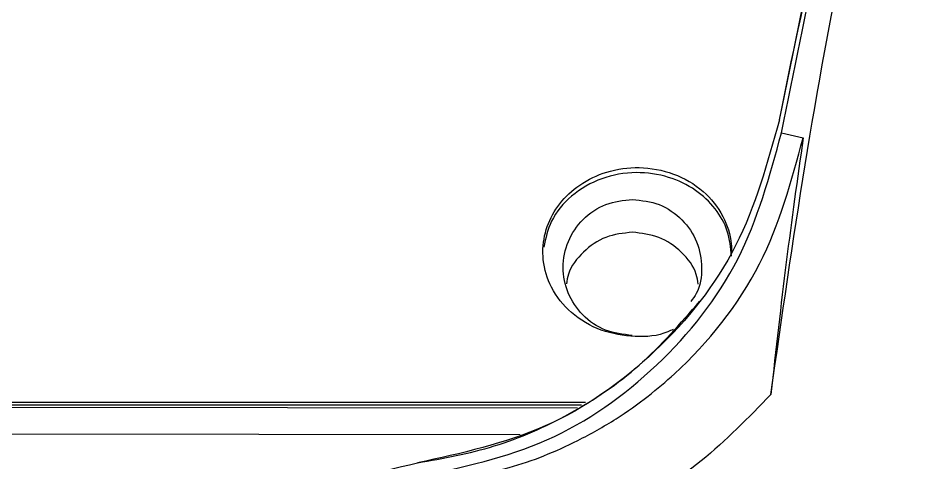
# Model space of a CAD drawing. Header units: millimetres. Extents: x 2404 to 4548, y 1024 to 2541.
# Drawn here: x 2942.56 to 2964.2, y 2222.53 to 2233.13 of the extents above; entities that cross this region are included whole.
import ezdxf

# ---------------------------------------------------------------- set-up
doc = ezdxf.new("R2010")
doc.units = ezdxf.units.MM

msp = doc.modelspace()

# ---------------------------------------------------------------- linework, layer by layer
at = {"color": 7, "linetype": 'Continuous', "lineweight": 25}
for p, q in [((2960.708, 2230.703), (2960.708, 2230.703)), ((2960.759, 2230.399), (2961.276, 2230.279)), ((2919.16, 2223.89), (2955.897, 2223.838)), ((2920.32, 2223.971), (2956.088, 2223.971)), ((2955.99, 2223.903), (2920.32, 2223.902)), ((2954.53, 2223.197), (2919.147, 2223.246)), ((2952.081, 2222.528), (2952.081, 2222.528))]:
    msp.add_line(p, q, dxfattribs=at)
for points in [[(2960.505, 2224.16), (2961.029, 2227.812), (2962.077, 2235.115), (2965.197, 2245.758), (2969.405, 2256.001), (2974.76, 2265.702), (2981.165, 2274.741), (2988.546, 2283.003), (2996.808, 2290.384), (3005.847, 2296.789), (3015.548, 2302.144), (3025.791, 2306.352), (3036.434, 2309.472), (3043.738, 2310.52), (3047.389, 2311.044)], [(2960.708, 2230.703), (2961.394, 2233.997), (2962.767, 2240.586), (2966.087, 2250.138), (2970.291, 2259.321), (2975.427, 2268.024), (2981.416, 2276.161), (2988.204, 2283.645), (2995.717, 2290.401), (3003.88, 2296.355), (3012.604, 2301.454), (3021.806, 2305.618), (3031.372, 2308.898), (3037.966, 2310.243), (3041.264, 2310.915)], [(2960.759, 2230.399), (2961.347, 2233.312), (2962.522, 2239.14), (2965.275, 2247.635), (2968.722, 2255.863), (2972.923, 2263.734), (2977.768, 2271.235), (2981.542, 2275.828), (2983.429, 2278.125)], [(2960.708, 2230.703), (2960.425, 2229.675), (2959.861, 2227.619), (2957.844, 2225.086), (2955.206, 2223.208), (2953.123, 2222.755), (2952.081, 2222.528)]]:
    msp.add_open_spline(points, degree=3, dxfattribs=at)
for points, knots in [([(2960.708, 2230.703), (2961.314, 2233.659), (2962.514, 2239.508), (2965.281, 2247.932), (2968.642, 2255.917), (2973.051, 2264.176), (2977.736, 2271.471), (2981.538, 2275.88), (2982.951, 2277.52)], [0, 0, 0, 0, 0.1724649, 0.3411658, 0.5061024, 0.6672745, 0.8762679, 1, 1, 1, 1]), ([(2952.108, 2222.196), (2953.154, 2222.423), (2955.242, 2222.875), (2957.891, 2224.754), (2959.912, 2227.298), (2960.476, 2229.364), (2960.759, 2230.399)], [0, 0, 0, 0, 0.2500652, 0.4994456, 0.7493864, 1, 1, 1, 1]), ([(2952.358, 2222.047), (2952.999, 2222.144), (2954.222, 2222.328), (2955.702, 2222.93), (2956.791, 2223.545), (2957.557, 2224.087), (2958.844, 2225.182), (2960.424, 2227.141), (2960.996, 2229.248), (2961.276, 2230.279)], [0, 0, 0, 0, 0.149059, 0.284486, 0.365253, 0.437407, 0.500452, 0.755467, 1, 1, 1, 1]), ([(2961.276, 2230.279), (2961.139, 2229.308), (2960.866, 2227.375), (2960.625, 2225.228), (2960.505, 2224.16)], [0, 0, 0, 0, 0.502443, 1, 1, 1, 1]), ([(2958.173, 2225.711), (2958.132, 2225.69), (2957.857, 2225.551), (2957.251, 2225.512), (2956.446, 2225.646), (2955.732, 2226.065), (2955.247, 2226.669), (2955.085, 2227.205), (2955.059, 2227.699), (2955.141, 2228.175), (2955.451, 2228.733), (2955.943, 2229.19), (2956.601, 2229.502), (2957.382, 2229.61), (2958.195, 2229.46), (2958.907, 2229.049), (2959.39, 2228.446), (2959.558, 2227.912), (2959.568, 2227.621), (2959.57, 2227.558)], [0, 0, 0, 0, 0.012705, 0.084466, 0.160008, 0.235641, 0.306128, 0.369236, 0.386626, 0.443363, 0.500343, 0.560576, 0.626032, 0.69762, 0.773529, 0.848926, 0.919214, 0.982488, 1, 1, 1, 1]), ([(2959.57, 2227.457), (2959.549, 2227.659), (2959.509, 2228.063), (2959.192, 2228.612), (2958.711, 2229.065), (2958.056, 2229.378), (2957.276, 2229.49), (2956.455, 2229.347), (2955.741, 2228.938), (2955.24, 2228.347), (2955.137, 2227.885), (2955.09, 2227.674)], [0, 0, 0, 0, 0.0944504, 0.189255, 0.2896988, 0.4001421, 0.5217653, 0.6506678, 0.7799033, 0.899662, 1, 1, 1, 1]), ([(2957.199, 2225.564), (2956.982, 2225.59), (2956.544, 2225.641), (2955.996, 2226.024), (2955.636, 2226.562), (2955.511, 2227.192), (2955.637, 2227.823), (2956.002, 2228.36), (2956.553, 2228.737), (2956.99, 2228.786), (2957.206, 2228.81)], [0, 0, 0, 0, 0.1257878, 0.2534987, 0.3763227, 0.4988841, 0.6236524, 0.7475284, 0.8747101, 1, 1, 1, 1]), ([(2957.206, 2228.81), (2957.423, 2228.785), (2957.862, 2228.734), (2958.411, 2228.352), (2958.775, 2227.81), (2958.886, 2227.185), (2958.815, 2226.669), (2958.644, 2226.438), (2958.598, 2226.376)], [0, 0, 0, 0, 0.187724, 0.3784581, 0.5635224, 0.7491956, 0.9325038, 1, 1, 1, 1]), ([(2957.205, 2228.026), (2956.988, 2228.003), (2956.554, 2227.955), (2956.017, 2227.578), (2955.688, 2227.162), (2955.643, 2226.874), (2955.631, 2226.795)], [0, 0, 0, 0, 0.296558, 0.593116, 0.889674, 1, 1, 1, 1]), ([(2958.773, 2226.791), (2958.761, 2226.869), (2958.717, 2227.157), (2958.391, 2227.573), (2957.855, 2227.952), (2957.422, 2228.002), (2957.205, 2228.026)], [0, 0, 0, 0, 0.109326, 0.406217, 0.703109, 1, 1, 1, 1]), ([(2952.081, 2222.528), (2952.698, 2222.638), (2953.957, 2222.862), (2955.751, 2223.664), (2957.446, 2224.806), (2958.349, 2225.851), (2958.809, 2226.383)], [0, 0, 0, 0, 0.235613, 0.480811, 0.735604, 1, 1, 1, 1]), ([(2960.505, 2224.16), (2959.971, 2223.608), (2958.906, 2222.506), (2956.95, 2221.286), (2954.821, 2220.4), (2953.306, 2220.171), (2952.546, 2220.056)], [0, 0, 0, 0, 0.250755, 0.499989, 0.749233, 1, 1, 1, 1]), ([(2944.179, 2213.615), (2944.233, 2214.36), (2944.325, 2215.615), (2945.062, 2217.667), (2946.446, 2219.818), (2948.927, 2221.809), (2951.052, 2222.293), (2952.081, 2222.528)], [0, 0, 0, 0, 0.1721657, 0.2895759, 0.5005369, 0.7581236, 1, 1, 1, 1])]:
    msp.add_open_spline(points, degree=3, knots=knots, dxfattribs=at)

doc.saveas('drawing.dxf')
